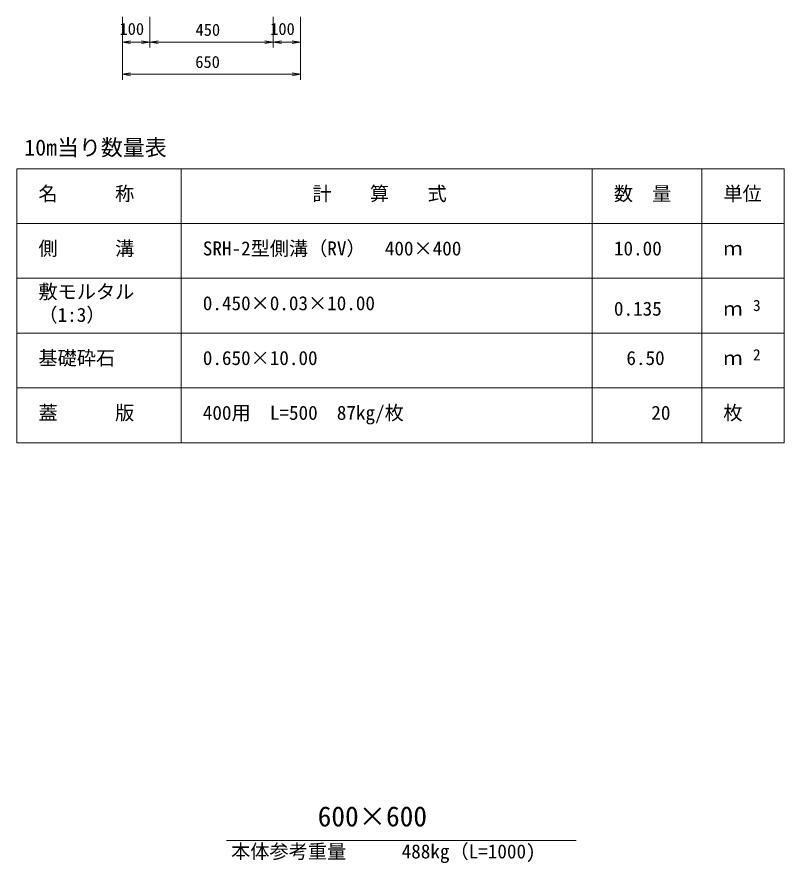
# Model space of a CAD drawing. Units: millimetres, scale not verified. Extents: x 0 to 84100, y 0 to 59400.
# Drawn here: x 41271 to 55271, y 29675 to 45119 of the extents above; entities that cross this region are included whole.
import ezdxf
from ezdxf.enums import TextEntityAlignment as Align

# ---------------------------------------------------------------- set-up
doc = ezdxf.new("R2010")
doc.units = ezdxf.units.MM
doc.header["$LTSCALE"] = 100
for name, color, linetype, lineweight in [('D-MTR-FRAM（材料表図枠）', 2, 'Continuous', 18), ('D-STR-DIM（寸法）', 7, 'Continuous', 18), ('D-STR-HTXT（旗揚げ）', 7, 'Continuous', 18)]:
    doc.layers.add(name, color=color, linetype=linetype, lineweight=lineweight)
for name, color, linetype in [('D-MTR-TXT(文字列）', 7, 'Continuous'), ('D-MTR（材料表タイトル）', 7, 'Continuous'), ('D-TTL-TXT（文字）', 7, 'Continuous')]:
    doc.layers.add(name, color=color, linetype=linetype)
doc.styles.add('ＭＳ ゴシック', font='')
doc.styles.get('ＭＳ ゴシック').set_extended_font_data('MS Gothic')

msp = doc.modelspace()

# ---------------------------------------------------------------- linework, layer by layer
at = {"layer": 'D-MTR-FRAM（材料表図枠）'}
for p, q in [((41271.4, 42348.2), (55271.4, 42348.2)), ((41271.4, 37348.2), (41271.4, 42348.2)), ((44271.4, 37348.2), (44271.4, 42348.2)), ((51771.4, 37348.2), (51771.4, 42348.2)), ((53771.4, 39148.2), (53771.4, 42348.2)), ((53771.4, 37348.2), (53771.4, 42348.2)), ((55271.4, 37348.2), (55271.4, 42348.2)), ((41271.4, 41348.2), (55271.4, 41348.2)), ((41271.4, 40348.2), (55271.4, 40348.2)), ((41271.4, 39348.2), (55271.4, 39348.2)), ((41271.4, 38348.2), (55271.4, 38348.2)), ((41271.4, 37348.2), (55271.4, 37348.2))]:
    msp.add_line(p, q, dxfattribs=at)
at = {"layer": 'D-STR-DIM（寸法）'}
for p, q in [((43197, 45119.1), (43197, 43971.3)), ((43197, 45119.1), (43197, 44558)), ((43697, 45119.1), (43697, 44558)), ((43697, 45119.1), (43697, 44558)), ((45947, 45119.1), (45947, 44558)), ((45947, 45119.1), (45947, 44558)), ((46447, 45119.1), (46447, 43971.3)), ((46447, 45119.1), (46447, 44558)), ((43197, 44658), (43347, 44683)), ((43347, 44633), (43197, 44658)), ((43197, 44658), (43347, 44658)), ((43547, 44658), (43347, 44658)), ((43547, 44683), (43697, 44658)), ((43697, 44658), (43547, 44633)), ((43697, 44658), (43547, 44658)), ((43697, 44658), (43847, 44683)), ((43847, 44633), (43697, 44658)), ((43697, 44658), (43847, 44658)), ((45797, 44658), (43847, 44658)), ((45797, 44683), (45947, 44658)), ((45947, 44658), (45797, 44633)), ((45947, 44658), (45797, 44658)), ((45947, 44658), (46097, 44683)), ((46097, 44633), (45947, 44658)), ((45947, 44658), (46097, 44658)), ((46097, 44658), (46297, 44658)), ((46297, 44683), (46447, 44658)), ((46447, 44658), (46297, 44633)), ((46447, 44658), (46297, 44658)), ((43197, 44071.3), (43347, 44096.3)), ((43347, 44046.3), (43197, 44071.3)), ((43197, 44071.3), (43347, 44071.3)), ((46297, 44071.3), (43347, 44071.3)), ((46297, 44096.3), (46447, 44071.3)), ((46447, 44071.3), (46297, 44046.3)), ((46447, 44071.3), (46297, 44071.3))]:
    msp.add_line(p, q, dxfattribs=at)
at = {"layer": 'D-STR-HTXT（旗揚げ）'}
msp.add_line((45097.6, 30089.4), (51476, 30089.4), dxfattribs=at)

# ---------------------------------------------------------------- texts
at = {"layer": 'D-MTR-TXT(文字列）', "style": 'ＭＳ ゴシック'}
for s, height, p in [('名\u3000\u3000\u3000称', 256.6, (41663.6, 41688.5)), ('計\u3000\u3000算\u3000\u3000式', 256.6, (46664.4, 41688.5)), ('数\u3000量', 256.6, (52163.6, 41688.5)), ('単位', 256.6, (54163.6, 41688.5)), ('側\u3000\u3000\u3000溝', 256.6, (41663.6, 40688.5)), ('SRH-2型側溝（RV）\u3000400×400', 256.6, (44663.6, 40688.5)), ('10.00', 256.6, (52166.3, 40688.5)), ('ｍ', 256.6, (54163.6, 40688.5)), ('敷モルタル', 256.6, (41663.6, 39898.5)), ('0.450×0.03×10.00', 256.6, (44663.6, 39688.5)), ('（1:3）', 256.6, (41663.6, 39476.3)), ('0.135', 256.6, (52166.3, 39588.5)), ('ｍ', 256.6, (54163.6, 39588.5)), ('3', 205.3, (54703.9, 39688.9)), ('基礎砕石', 256.6, (41663.6, 38688.5)), ('0.650×10.00', 256.6, (44663.6, 38688.5)), ('6.50', 256.6, (52393.8, 38688.5)), ('ｍ', 256.6, (54163.6, 38688.5)), ('2', 205.3, (54703.9, 38788.9)), ('蓋\u3000\u3000\u3000版', 256.6, (41663.6, 37688.5)), ('400用\u3000L=500  87kg/枚', 256.6, (44663.6, 37688.5)), ('20', 256.6, (52848.6, 37688.5)), ('枚', 256.6, (54163.6, 37688.5)), ('本体参考重量', 256.6, (45180.7, 29682.7)), ('488kg（L=1000)', 256.6, (48292.7, 29682.7))]:
    msp.add_text(s, height=height, dxfattribs=at).set_placement(p, align=Align.BOTTOM_LEFT)
at = {"layer": 'D-MTR（材料表タイトル）', "style": 'ＭＳ ゴシック'}
msp.add_text('10m当り数量表', height=293.3, dxfattribs=at).set_placement((41405.6, 42500.7), align=Align.BOTTOM_LEFT)
at = {"layer": 'D-STR-DIM（寸法）', "style": 'ＭＳ ゴシック'}
for s, p in [('100', (43143.2, 44724.4)), ('450', (44531.1, 44708)), ('100', (45893.2, 44724.4)), ('650', (44526.6, 44121.3))]:
    msp.add_text(s, height=219.9, dxfattribs=at).set_placement(p, align=Align.BOTTOM_LEFT)
at = {"layer": 'D-TTL-TXT（文字）', "style": 'ＭＳ ゴシック'}
msp.add_text('600×600', height=366.6, dxfattribs=at).set_placement((46760.2, 30234.2), align=Align.BOTTOM_LEFT)

doc.saveas('drawing.dxf')
